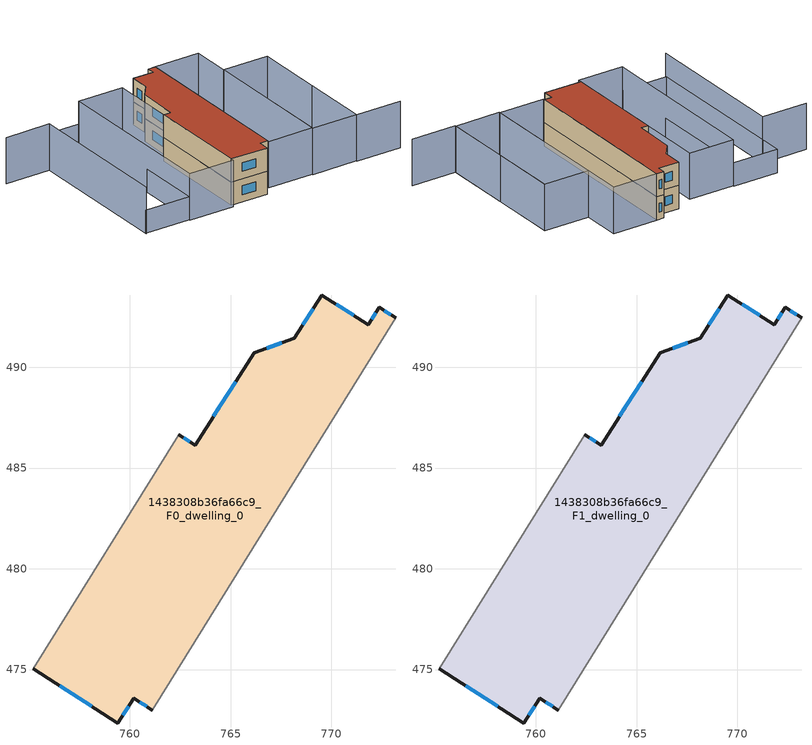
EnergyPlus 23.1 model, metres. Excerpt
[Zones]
1438308b36fa66c9_F0_dwelling_0
 floor ground (EU_floor_Construction): 772.38,492.97 773.19,492.46 761.11,472.99 760.2,473.57 759.41,472.35 755.21,475.04 762.42,486.66 763.23,486.14 766.16,490.71 768.15,491.43 769.53,493.59 771.83,492.11 z0
 wall outside (EU_wall_Construction): 773.19,492.46 772.38,492.97 771.83,492.11 769.53,493.59 768.15,491.43 766.16,490.71 763.23,486.14 762.42,486.66 / 755.21,475.04 759.41,472.35 760.2,473.57 761.11,472.99 z0:3
 wall adiabatic (EU_wall_Construction): 761.11,472.99 773.19,492.46 / 762.42,486.66 755.21,475.04 z0:3
 window (EU_Window_Construction): 772.21,492.7 772,492.38 / 772.94,492.62 772.63,492.81 / 760.48,473.39 760.83,473.17 / 759.66,472.73 759.95,473.19 / 756.52,474.2 758.1,473.19 / 762.98,486.3 762.67,486.5 / 765.25,489.29 764.14,487.56 / 767.53,491.21 766.78,490.94 / 769.1,492.92 768.58,492.11 / 771.11,492.57 770.25,493.13 z0.93:2.07
1438308b36fa66c9_F1_dwelling_0
 floor to 1438308b36fa66c9_F0_dwelling_0 (EU_floor_Construction): 772.38,492.97 773.19,492.46 761.11,472.99 760.2,473.57 759.41,472.35 755.21,475.04 762.42,486.66 763.23,486.14 766.16,490.71 768.15,491.43 769.53,493.59 771.83,492.11 z3
 wall outside (EU_wall_Construction): 773.19,492.46 772.38,492.97 771.83,492.11 769.53,493.59 768.15,491.43 766.16,490.71 763.23,486.14 762.42,486.66 / 755.21,475.04 759.41,472.35 760.2,473.57 761.11,472.99 z3:6
 wall adiabatic (EU_wall_Construction): 761.11,472.99 773.19,492.46 / 762.42,486.66 755.21,475.04 z3:6
 window (EU_Window_Construction): 772.21,492.7 772,492.38 / 772.94,492.62 772.63,492.81 / 760.48,473.39 760.83,473.17 / 759.66,472.73 759.95,473.19 / 756.52,474.2 758.1,473.19 / 762.98,486.3 762.67,486.5 / 765.25,489.29 764.14,487.56 / 767.53,491.21 766.78,490.94 / 769.1,492.92 768.58,492.11 / 771.11,492.57 770.25,493.13 z3.93:5.07
 roof outside (EU_roof_Construction): 761.11,472.99 773.19,492.46 772.38,492.97 771.83,492.11 769.53,493.59 768.15,491.43 766.16,490.71 763.23,486.14 762.42,486.66 755.21,475.04 759.41,472.35 760.2,473.57 z6
shading: 776.46,463.04 771.28,466.26 / 771.28,466.26 780.81,481.62 / 749.81,501.03 754.99,497.82 / 754.99,497.82 744.66,481.15 / 780.84,481.67 771.32,466.32 / 771.32,466.32 766.14,469.53 / 766.14,469.53 775.66,484.88 / 775.66,484.88 780.84,481.67 / 761.01,472.82 773.19,492.46 / 773.19,492.46 778.37,489.25 / 778.37,489.25 766.19,469.61 / 766.19,469.61 761.01,472.82 / 749.82,477.91 761.69,497.05 / 761.69,497.05 766.87,493.84 / 766.87,493.84 755,474.7 / 755,474.7 749.82,477.91 z0:6; 744.68,481.18 756.55,500.32 / 756.55,500.32 761.73,497.11 / 761.73,497.11 749.86,477.97 / 749.86,477.97 744.68,481.18 z0:3
[Building]
EU S2 Campaign: North Axis=0; Terrain=City; Solar Distribution=FullExterior
[Site:Location]
Montreal-Trudeau.Intl.AP: Latitude=45.4667; Longitude=-73.75; Time Zone=-5; Elevation=36
[SizingPeriod:WeatherFileDays]
AnnualSizingPeriod: Begin Month=1; Begin Day of Month=1; End Month=12; End Day of Month=31; Day of Week for Start Day=Monday; Use Weather File Daylight Saving Period=No; Use Weather File Rain and Snow Indicators=No
[MATERIAL]
EU_InternalMass_Material: Roughness=MediumRough; Thickness=0.1; Conductivity=1; Density=1800; Specific Heat=900; Thermal Absorptance=0.9; Solar Absorptance=0.7; Visible Absorptance=0.7
[MATERIAL:NOMASS] Roughness=MediumRough; Thermal Absorptance=0.9; Solar Absorptance=0.7; Visible Absorptance=0.7
Name | Thermal Resistance
EU_wall_NoMass; EU_floor_NoMass | 1.36485
EU_roof_NoMass | 2.55992
[WINDOWMATERIAL:SIMPLEGLAZINGSYSTEM]
EU_Window_SimpleGlazing: UFactor=3.92339; Solar Heat Gain Coefficient=0.8; Visible Transmittance=0.8
[CONSTRUCTION]
EU_wall_Construction: EU_wall_NoMass
EU_roof_Construction: EU_roof_NoMass
EU_floor_Construction: EU_floor_NoMass
EU_Window_Construction: EU_Window_SimpleGlazing
EU_InternalMass_Construction: EU_InternalMass_Material
[ZONE] Type=1; Multiplier=1; Ceiling Height=autocalculate; Floor Area=autocalculate; Part of Total Floor Area=Yes
Name | Volume
1438308b36fa66c9_F0_dwelling_0 | 381.825
1438308b36fa66c9_F1_dwelling_0 | 381.824
[INTERNALMASS] Construction=EU_InternalMass_Construction; Surface Area=127.275
Name | Zone or ZoneList
1438308b36fa66c9_F0_dwelling_0_EU_InternalMass | 1438308b36fa66c9_F0_dwelling_0
1438308b36fa66c9_F1_dwelling_0_EU_InternalMass | 1438308b36fa66c9_F1_dwelling_0
[OTHEREQUIPMENT] Fuel Type=Electricity; Design Level Calculation Method=Watts/Area; Power per Zone Floor Area=1; Fraction Latent=0; Fraction Radiant=0; Fraction Lost=0; Carbon Dioxide Generation Rate=0; EndUse Subcategory=EU_Step8_InternalGains
Name | Zone or ZoneList or Space or SpaceList | Schedule
EU_Step8_InternalGain_1438308b36fa66c9_F0_dwelling_0_f000 | 1438308b36fa66c9_F0_dwelling_0 | EU_Step8_GainSchedule_1438308b36fa66c9_F0_dwelling_0_f000
EU_Step8_InternalGain_1438308b36fa66c9_F1_dwelling_0_f000 | 1438308b36fa66c9_F1_dwelling_0 | EU_Step8_GainSchedule_1438308b36fa66c9_F1_dwelling_0_f000
[ZONEVENTILATION:DESIGNFLOWRATE] Schedule=EU_AlwaysOn; Design Flow Rate Calculation Method=AirChanges/Hour; Air Changes per Hour=0.860309; Ventilation Type=Natural; Fan Pressure Rise=0; Fan Total Efficiency=1; Constant Term Coefficient=1; Temperature Term Coefficient=0; Velocity Term Coefficient=0; Velocity Squared Term Coefficient=0; Minimum Indoor Temperature=-100; Maximum Indoor Temperature=100; Delta Temperature=-100; Minimum Outdoor Temperature=-100; Maximum Outdoor Temperature=100; Maximum Wind Speed=40
Name | Zone or ZoneList or Space or SpaceList
EU_ConstantAir_1438308b36fa66c9_F0_dwelling_0 | 1438308b36fa66c9_F0_dwelling_0
EU_ConstantAir_1438308b36fa66c9_F1_dwelling_0 | 1438308b36fa66c9_F1_dwelling_0
[HVACTEMPLATE:THERMOSTAT] Constant Heating Setpoint=20; Constant Cooling Setpoint=50
EU_HeatOnly_1438308b36fa66c9_F0_dwelling_0; EU_HeatOnly_1438308b36fa66c9_F1_dwelling_0
[HVACTEMPLATE:ZONE:IDEALLOADSAIRSYSTEM] System Availability Schedule=EU_AlwaysOn; Maximum Heating Supply Air Temperature=50; Minimum Cooling Supply Air Temperature=13; Maximum Heating Supply Air Humidity Ratio=0.0156; Minimum Cooling Supply Air Humidity Ratio=0.0077; Heating Limit=NoLimit; Cooling Limit=NoLimit; Heating Availability Schedule=EU_AlwaysOn; Cooling Availability Schedule=EU_CoolingOff; Dehumidification Control Type=ConstantSensibleHeatRatio; Cooling Sensible Heat Ratio=0.7; Dehumidification Setpoint=60; Humidification Control Type=None; Humidification Setpoint=30; Outdoor Air Method=None; Outdoor Air Flow Rate per Person=0.00944; Outdoor Air Flow Rate per Zone Floor Area=0; Outdoor Air Flow Rate per Zone=0; Demand Controlled Ventilation Type=None; Outdoor Air Economizer Type=NoEconomizer; Heat Recovery Type=None; Sensible Heat Recovery Effectiveness=0.7; Latent Heat Recovery Effectiveness=0.65
Name | Template Thermostat
1438308b36fa66c9_F0_dwelling_0 | EU_HeatOnly_1438308b36fa66c9_F0_dwelling_0
1438308b36fa66c9_F1_dwelling_0 | EU_HeatOnly_1438308b36fa66c9_F1_dwelling_0
[SIZING:ZONE] Zone Cooling Design Supply Air Temperature Input Method=SupplyAirTemperature; Zone Cooling Design Supply Air Temperature=13; Zone Heating Design Supply Air Temperature Input Method=SupplyAirTemperature; Zone Heating Design Supply Air Temperature=50; Zone Cooling Design Supply Air Humidity Ratio=0.008; Zone Heating Design Supply Air Humidity Ratio=0.008; Cooling Design Air Flow Method=DesignDay; Cooling Design Air Flow Rate=0; Cooling Minimum Air Flow per Zone Floor Area=0.000762; Cooling Minimum Air Flow=0; Cooling Minimum Air Flow Fraction=0.2; Heating Design Air Flow Method=DesignDay; Heating Design Air Flow Rate=0; Heating Maximum Air Flow per Zone Floor Area=0.002032; Heating Maximum Air Flow=0.141576; Heating Maximum Air Flow Fraction=0.3; Account for Dedicated Outdoor Air System=No; Dedicated Outdoor Air System Control Strategy=NeutralSupplyAir; Dedicated Outdoor Air Low Setpoint Temperature for Design=autosize; Dedicated Outdoor Air High Setpoint Temperature for Design=autosize; Zone Load Sizing Method=Sensible Load Only No Latent Load; Zone Latent Cooling Design Supply Air Humidity Ratio Input Method=HumidityRatioDifference; Zone Cooling Design Supply Air Humidity Ratio Difference=0.005; Zone Latent Heating Design Supply Air Humidity Ratio Input Method=HumidityRatioDifference; Zone Humidification Design Supply Air Humidity Ratio Difference=0.005
1438308b36fa66c9_F0_dwelling_0; 1438308b36fa66c9_F1_dwelling_0
[SCHEDULE:CONSTANT]
Name | Hourly Value
EU_AlwaysOn | 1
EU_CoolingOff | 0
[SCHEDULE:FILE] Column Number=1; Rows to Skip at Top=0; Number of Hours of Data=8760; Column Separator=Comma; Interpolate to Timestep=No; Minutes per Item=60; Adjust Schedule for Daylight Savings=Yes
Name | File
EU_Step8_GainSchedule_1438308b36fa66c9_F0_dwelling_0_f000 | ../../schedules/1438308b36fa66c9/1438308b36fa66c9_F0_dwelling_0_f000_gain.csv
EU_Step8_GainSchedule_1438308b36fa66c9_F1_dwelling_0_f000 | ../../schedules/1438308b36fa66c9/1438308b36fa66c9_F1_dwelling_0_f000_gain.csv
